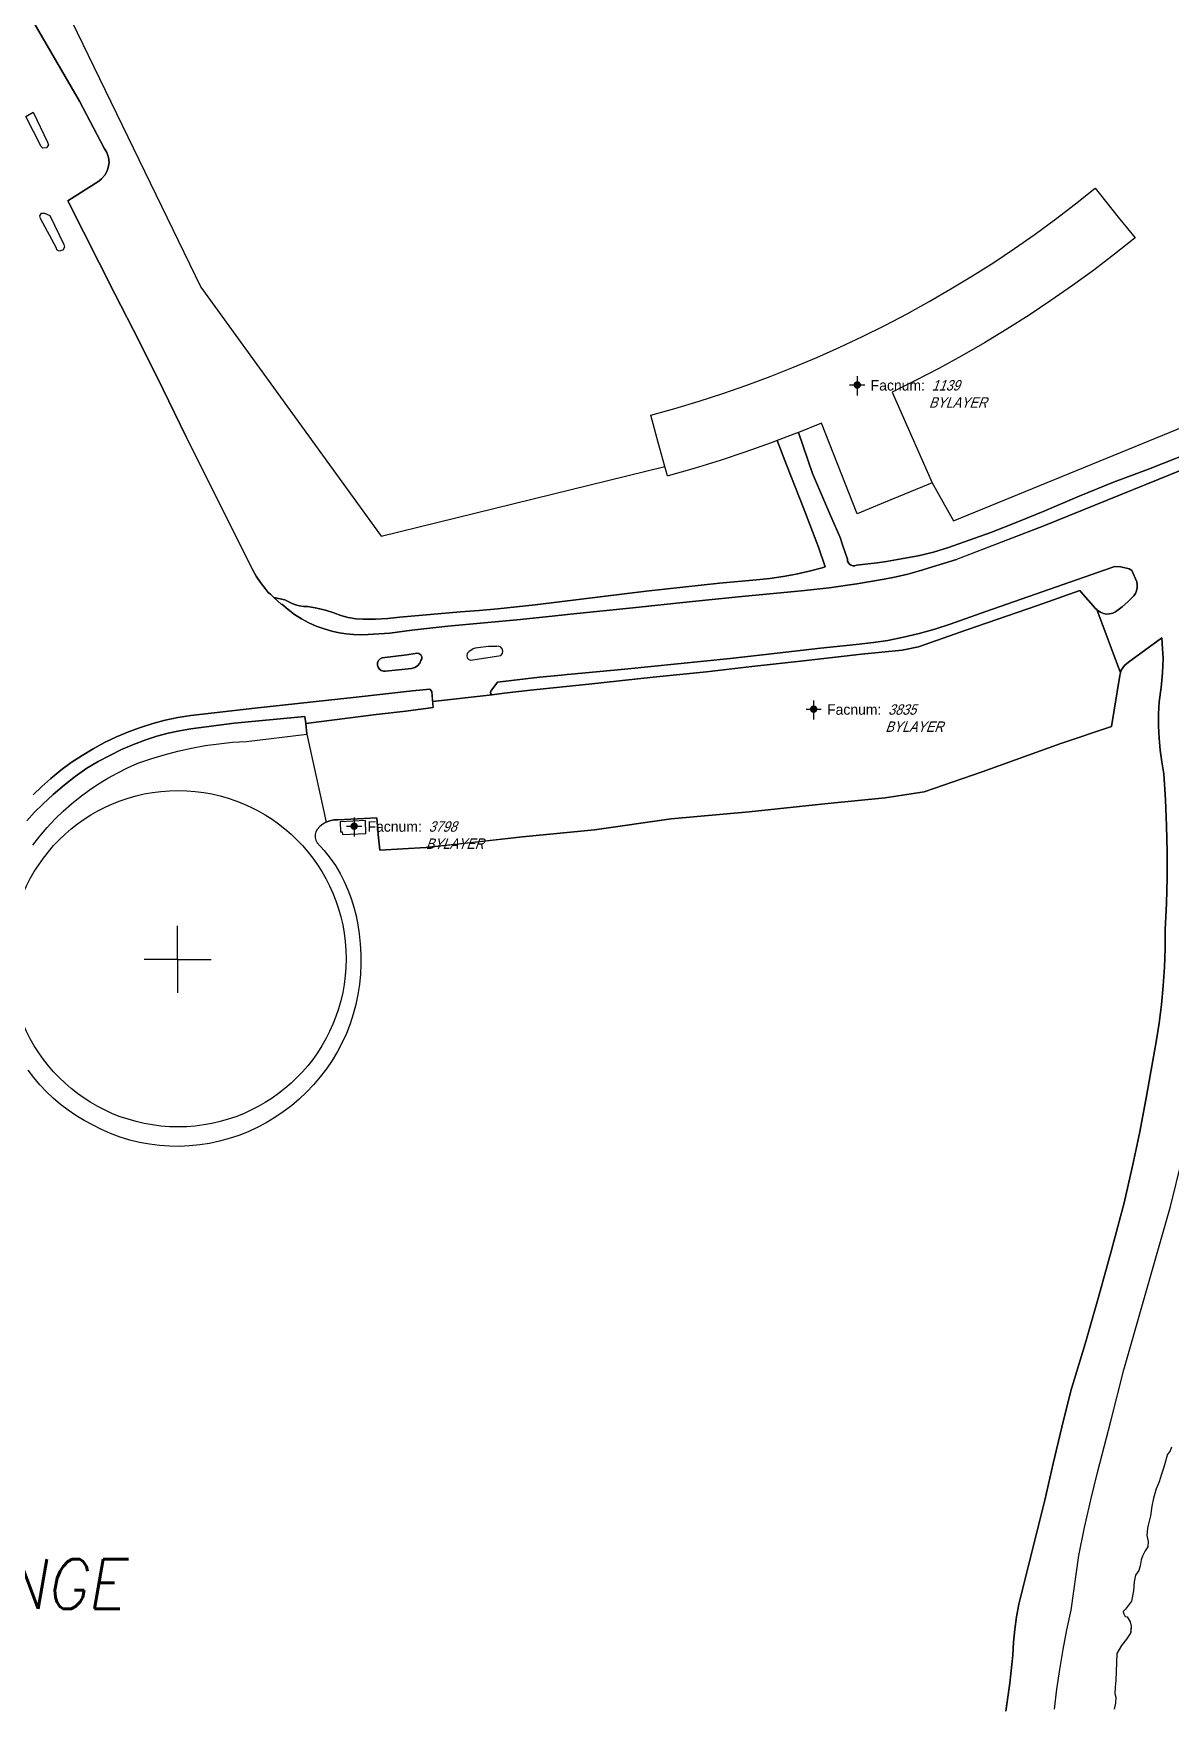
# Model space of a CAD drawing. Header units: inches. Extents: x 1273557 to 1282364, y 239587 to 246310.
# Drawn here: x 1279336 to 1279794, y 243194 to 243867 of the extents above; entities that cross this region are included whole.
import ezdxf
from ezdxf.enums import TextEntityAlignment as Align

# ---------------------------------------------------------------- set-up
doc = ezdxf.new("R2010")
doc.units = ezdxf.units.IN
doc.header["$MEASUREMENT"] = 0
doc.linetypes.add('DASHED2', pattern=[0.375, 0.25, -0.125])
doc.layers.add('BLDG-DATA', color=159, linetype='DASHED2', lineweight=30)
for name, color, linetype in [('BLDG-UW', 231, 'Continuous'), ('GRASS', 3, 'Continuous'), ('GRASS-ISLAND', 22, 'Continuous'), ('MISC-FENCE', 140, 'Continuous'), ('PATH', 253, 'Continuous'), ('PRKG-DATA', 255, 'Continuous'), ('PRKG-UW', 6, 'Continuous'), ('PRKG-UW-ISLAND', 40, 'Continuous'), ('REV-ADJUDICATION-NOTES', 2, 'Continuous'), ('STREET-UW', 50, 'Continuous'), ('STREET-UW-ISLAND', 20, 'Continuous'), ('Water_Source', 133, 'Continuous')]:
    doc.layers.add(name, color=color, linetype=linetype)
doc.styles.add('Revisions', font='simplex.shx', dxfattribs={"width": 0.9, "oblique": 10, "height": 25})
doc.styles.add('SS_LITE', font='FRABK.TTF', dxfattribs={"height": 16})

# ---------------------------------------------------------------- blocks, each defined once
blk = doc.blocks.new('*U1')
for p, q in [((-3.08, 0), (3.08, 0)), ((0, 3.55), (0, -4.2))]:
    blk.add_line(p, q)
at = {"const_width": 1.5}
blk.add_lwpolyline([(-0.75, 0, 1), (0.75, 0, 1)], format="xyb", close=True, dxfattribs=at)
at = {"layer": 'BLDG-DATA', "color": 1, "style": 'SS_LITE'}
blk.add_text('Facnum:', height=4.2, dxfattribs=at).set_placement((27.26, -2.25), align=Align.RIGHT)
at = {"layer": 'BLDG-DATA', "color": 7, "style": 'SS_LITE', "oblique": 20, "width": 0.9, "flags": 8}
for tag, p in [('FACNUM', (29.98, -2.25)), ('OBJECT', (28.84, -9.16))]:
    blk.add_attdef(tag, p, '', height=4.2, dxfattribs=at)
blk = doc.blocks.new('*U8')
for p, q in [((-3.08, 0), (3.08, 0)), ((0, 3.55), (0, -4.2))]:
    blk.add_line(p, q)
at = {"const_width": 1.5}
blk.add_lwpolyline([(-0.75, 0, 1), (0.75, 0, 1)], format="xyb", close=True, dxfattribs=at)
at = {"layer": 'PRKG-DATA', "color": 1, "style": 'SS_LITE'}
blk.add_text('Facnum:', height=4.2, dxfattribs=at).set_placement((27.26, -2.25), align=Align.RIGHT)
at = {"layer": 'PRKG-DATA', "color": 7, "style": 'SS_LITE', "oblique": 20, "width": 0.9, "flags": 8}
for tag, p in [('FACNUM', (29.98, -2.25)), ('OBJECT', (28.84, -9.16))]:
    blk.add_attdef(tag, p, '', height=4.2, dxfattribs=at)

msp = doc.modelspace()

# ---------------------------------------------------------------- linework, layer by layer
at = {"layer": 'BLDG-UW'}
for points in [[(1279584.9, 243713.24), (1279594.65, 243715.95), (1279604.35, 243718.87), (1279613.98, 243721.99), (1279623.54, 243725.31), (1279633.03, 243728.84), (1279642.45, 243732.56), (1279651.78, 243736.49), (1279661.03, 243740.61), (1279670.18, 243744.92), (1279679.25, 243749.43), (1279688.22, 243754.13), (1279697.08, 243759.02), (1279705.84, 243764.09), (1279714.49, 243769.35), (1279723.03, 243774.79), (1279731.45, 243780.41), (1279739.75, 243786.21), (1279747.93, 243792.18), (1279755.97, 243798.32), (1279763.89, 243804.63), (1279766.05, 243801.94), (1279773.24, 243793.02), (1279776.98, 243788.37), (1279779.98, 243784.65), (1279771.71, 243778.08), (1279763.31, 243771.68), (1279754.77, 243765.47), (1279746.1, 243759.43), (1279737.31, 243753.59), (1279728.39, 243747.93), (1279719.35, 243742.46), (1279710.2, 243737.19), (1279700.94, 243732.12), (1279691.58, 243727.24), (1279682.11, 243722.56), (1279686.14, 243713.46), (1279690.19, 243704.34), (1279694.25, 243695.22), (1279698.32, 243686.1), (1279696.61, 243685.39), (1279679.38, 243678.26), (1279668.08, 243673.58), (1279653.69, 243710.11), (1279644.36, 243706.32), (1279643.59, 243706.01), (1279635.79, 243703.04), (1279633.41, 243702.13), (1279623.14, 243698.48), (1279612.8, 243695.05), (1279602.38, 243691.85), (1279591.9, 243688.88), (1279591.69, 243688.82), (1279590.64, 243692.6), (1279587.95, 243702.28)], [(1279469.99, 243550.03), (1279459.75, 243549.59), (1279459.88, 243545.47), (1279460.66, 243545.53), (1279460.7, 243544.52), (1279470.15, 243544.8)]]:
    msp.add_lwpolyline(points, close=True, dxfattribs=at)
at = {"layer": 'GRASS'}
for points in [[(1279319.07, 243901), (1279354.75, 243839.65), (1279364.76, 243820.77), (1279365.89, 243819), (1279366.44, 243817.04), (1279366.7, 243815), (1279366.37, 243813), (1279365.96, 243811.71), (1279365.06, 243809.85), (1279363.69, 243808.36), (1279362.63, 243807.5), (1279350.12, 243799.6), (1279368.99, 243762.16), (1279378.81, 243743.05), (1279388.41, 243723.85), (1279397.8, 243704.53), (1279423.1, 243653.89), (1279424.45, 243651.14), (1279425.99, 243648.46), (1279427.69, 243645.89), (1279429.56, 243643.43), (1279430.84, 243641.95), (1279431.68, 243641.17), (1279433.03, 243639.92), (1279437.47, 243638.99), (1279440.15, 243637.6), (1279441.75, 243636.96), (1279443.42, 243636.51), (1279445.13, 243636.27), (1279446.85, 243636.22), (1279450.37, 243635.57), (1279453.85, 243634.72), (1279457.28, 243633.68), (1279460.14, 243632.63), (1279463.09, 243631.85), (1279466.09, 243631.33), (1279469.13, 243631.09), (1279474.04, 243631.13), (1279478.94, 243631.4), (1279483.81, 243631.91), (1279508.27, 243634.11), (1279515.77, 243634.67), (1279523.29, 243635.33), (1279530.81, 243636.07), (1279538.33, 243636.9), (1279583.01, 243642.46), (1279597.82, 243644.09), (1279612.66, 243645.61), (1279627.52, 243647), (1279632.86, 243647.53), (1279638.18, 243648.28), (1279643.47, 243649.25), (1279648.72, 243650.44), (1279653.91, 243651.85), (1279655.12, 243652.23), (1279652.52, 243660.1), (1279646.53, 243675.61), (1279639.57, 243693.22), (1279635.79, 243703.04), (1279633.41, 243702.13), (1279623.14, 243698.48), (1279612.8, 243695.05), (1279602.38, 243691.85), (1279591.9, 243688.88), (1279591.69, 243688.82), (1279590.64, 243692.6), (1279587.95, 243702.28), (1279584.9, 243713.24), (1279594.65, 243715.95), (1279604.35, 243718.87), (1279613.98, 243721.99), (1279623.54, 243725.31), (1279633.03, 243728.84), (1279642.45, 243732.56), (1279651.78, 243736.49), (1279661.03, 243740.61), (1279670.18, 243744.92), (1279679.25, 243749.43), (1279688.22, 243754.13), (1279697.08, 243759.02), (1279705.84, 243764.09), (1279714.49, 243769.35), (1279723.03, 243774.79), (1279731.45, 243780.41), (1279739.75, 243786.21), (1279747.93, 243792.18), (1279755.97, 243798.32), (1279763.89, 243804.63), (1279766.05, 243801.94), (1279773.24, 243793.02), (1279776.98, 243788.37), (1279779.98, 243784.65), (1279771.71, 243778.08), (1279763.31, 243771.68), (1279754.77, 243765.47), (1279746.1, 243759.43), (1279737.31, 243753.59), (1279728.39, 243747.93), (1279719.35, 243742.46), (1279710.2, 243737.19), (1279700.94, 243732.12), (1279691.58, 243727.24), (1279682.11, 243722.56), (1279686.14, 243713.46), (1279690.19, 243704.34), (1279694.25, 243695.22), (1279698.32, 243686.1), (1279696.61, 243685.39), (1279679.38, 243678.26), (1279668.08, 243673.58), (1279653.69, 243710.11), (1279644.36, 243706.32), (1279650.1, 243689.76), (1279657.34, 243672.92), (1279661.21, 243663.97), (1279662.33, 243660.63), (1279664.11, 243655.29), (1279664.2, 243654.54), (1279664.49, 243653.85), (1279664.98, 243653.27), (1279665.6, 243652.85), (1279666.32, 243652.63), (1279667.08, 243652.62), (1279667.8, 243652.83), (1279676.09, 243653.86), (1279679.88, 243654.43), (1279684.35, 243655.11), (1279692.56, 243656.58), (1279698.75, 243658.12), (1279704.87, 243659.96), (1279710.9, 243662.08), (1279721.9, 243666.07), (1279732.81, 243670.3), (1279743.62, 243674.78), (1279757.42, 243680.69), (1279771.36, 243686.3), (1279785.41, 243691.59), (1279830.22, 243709.22)], [(1279727.96, 243191.54), (1279729.48, 243202.8), (1279730.73, 243214.1), (1279731, 243219.27), (1279731.5, 243224.42), (1279732.24, 243229.55), (1279733.22, 243234.63), (1279743.68, 243276.5), (1279746.96, 243291.23), (1279750.46, 243305.91), (1279754.15, 243320.54), (1279759.83, 243339.35), (1279765.3, 243358.22), (1279770.55, 243377.16), (1279775.59, 243396.15), (1279778.86, 243410.42), (1279779.62, 243414.01), (1279779.62, 243414.01), (1279781.88, 243424.73), (1279784.65, 243439.1), (1279787.17, 243453.52), (1279788.53, 243460.96), (1279789.68, 243468.45), (1279790.61, 243475.96), (1279791.32, 243483.49), (1279791.82, 243491.04), (1279792.1, 243498.6), (1279792.16, 243506.17), (1279792.62, 243516.62), (1279792.86, 243527.07), (1279792.88, 243537.53), (1279792.68, 243547.99), (1279792.27, 243558.44), (1279791.63, 243568.88), (1279790.73, 243573.65), (1279790.07, 243578.45), (1279789.63, 243583.28), (1279789.43, 243588.13), (1279789.46, 243592.98), (1279789.72, 243597.81), (1279790.45, 243603.65), (1279791, 243609.51), (1279791.36, 243615.39), (1279791.06, 243619.14), (1279790.82, 243623.59), (1279777.27, 243613.9), (1279775.73, 243612.45), (1279774.99, 243611.61), (1279774.43, 243610.65), (1279774.06, 243609.59), (1279773.9, 243608.49), (1279770.44, 243587.98), (1279750.07, 243581.08), (1279718.46, 243569.64), (1279695.06, 243561.69), (1279679.32, 243559.2), (1279656.17, 243556.95), (1279624.55, 243553.61), (1279593.14, 243550.81), (1279562.3, 243546.36), (1279533.21, 243543.49), (1279510.78, 243540.99), (1279494.34, 243539.16), (1279475.78, 243538.11), (1279475.1, 243544.39), (1279474.64, 243551.17), (1279458.84, 243550.38), (1279457.25, 243550.33), (1279455.7, 243550.02), (1279454.21, 243549.47), (1279452.84, 243548.67), (1279451.62, 243547.67), (1279450.58, 243546.48), (1279450.58, 243546.48), (1279450.03, 243545.49), (1279449.74, 243544.39), (1279449.73, 243543.25), (1279450.01, 243542.15), (1279450.55, 243541.15), (1279450.55, 243541.15), (1279453.32, 243537.99), (1279455.83, 243534.96), (1279457.88, 243531.92), (1279459.75, 243528.76), (1279461.43, 243525.51), (1279462.93, 243522.16), (1279464.24, 243518.74), (1279465.35, 243515.24), (1279466.26, 243511.69), (1279466.96, 243508.09), (1279467.46, 243504.46), (1279467.46, 243504.46), (1279467.9, 243500.4), (1279468.13, 243496.32), (1279468.15, 243492.24), (1279467.95, 243488.16), (1279467.55, 243484.1), (1279466.93, 243480.06), (1279466.11, 243476.06), (1279465.08, 243472.11), (1279463.84, 243468.21), (1279462.41, 243464.39), (1279462.41, 243464.39), (1279460.67, 243460.66), (1279458.73, 243457.03), (1279456.6, 243453.51), (1279454.29, 243450.11), (1279451.79, 243446.85), (1279449.12, 243443.72), (1279446.28, 243440.74), (1279443.28, 243437.92), (1279440.14, 243435.26), (1279436.86, 243432.78), (1279436.86, 243432.78), (1279433.5, 243430.49), (1279430.03, 243428.39), (1279426.44, 243426.49), (1279422.75, 243424.79), (1279418.98, 243423.3), (1279415.12, 243422.01), (1279411.2, 243420.95), (1279407.23, 243420.1), (1279403.22, 243419.47), (1279399.18, 243419.07), (1279399.18, 243419.07), (1279395.12, 243418.88), (1279391.06, 243418.93), (1279387, 243419.22), (1279382.97, 243419.74), (1279378.97, 243420.49), (1279375.03, 243421.46), (1279371.15, 243422.67), (1279367.34, 243424.1), (1279363.63, 243425.74), (1279360.01, 243427.6), (1279360.01, 243427.6), (1279356.63, 243429.38), (1279353.36, 243431.34), (1279350.19, 243433.47), (1279347.15, 243435.78), (1279344.25, 243438.26), (1279341.48, 243440.88), (1279338.86, 243443.66), (1279336.4, 243446.58), (1279334.11, 243449.63)], [(1279336.01, 243540.1), (1279338.83, 243543.79), (1279341.84, 243547.33), (1279345.03, 243550.71), (1279345.03, 243550.71), (1279348.25, 243553.84), (1279351.61, 243556.82), (1279355.09, 243559.64), (1279358.7, 243562.31), (1279362.42, 243564.82), (1279366.25, 243567.16), (1279370.19, 243569.32), (1279374.21, 243571.31), (1279378.32, 243573.12), (1279378.32, 243573.12), (1279383.61, 243574.95), (1279388.97, 243576.58), (1279394.39, 243578.01), (1279399.86, 243579.22), (1279405.37, 243580.23), (1279410.92, 243581.02), (1279416.49, 243581.6), (1279422.08, 243581.96), (1279446.44, 243584.81), (1279445.93, 243589.11), (1279445.59, 243592.02), (1279417.14, 243589.28), (1279399.64, 243586.94), (1279395.04, 243586.18), (1279390.49, 243585.21), (1279385.99, 243584.01), (1279381.55, 243582.59), (1279376.62, 243580.7), (1279371.77, 243578.61), (1279367.02, 243576.32), (1279362.36, 243573.82), (1279357.82, 243571.14), (1279353.13, 243567.81), (1279348.59, 243564.28), (1279344.21, 243560.56), (1279340, 243556.64), (1279336.71, 243553.39), (1279333.61, 243549.95)], [(1279747.56, 243192.3), (1279748.49, 243200.34), (1279749.63, 243208.35), (1279750.96, 243216.32), (1279752.49, 243224.27), (1279754.21, 243232.17), (1279757.32, 243254.24), (1279759.62, 243265.43), (1279762.15, 243276.57), (1279764.9, 243287.65), (1279770.16, 243308.33), (1279775.52, 243328.98), (1279794.24, 243394.65), (1279798.94, 243413.7)], [(1279794.59, 243297.76), (1279794.08, 243296.38), (1279792.94, 243294.71), (1279792.77, 243294.09), (1279792.07, 243291.63), (1279791.37, 243289.32), (1279790.5, 243286.55), (1279789.64, 243283.78), (1279788.46, 243281.03), (1279787.41, 243277.33), (1279786.68, 243274.09), (1279786.25, 243270.22), (1279785.37, 243266.99), (1279785, 243265.13), (1279784.75, 243262.19), (1279785.29, 243259.84), (1279785.07, 243257.67), (1279784.08, 243256), (1279782.92, 243253.86), (1279782.41, 243252.48), (1279782.02, 243250), (1279781.5, 243248.16), (1279780.19, 243246.33), (1279779.64, 243243.55), (1279779.37, 243239.99), (1279778.61, 243235.82), (1279776.18, 243232.63), (1279775.21, 243231.58), (1279775.35, 243230.95), (1279775.93, 243229.69), (1279776.86, 243229.5), (1279778.03, 243227.45), (1279778.44, 243225.72), (1279778.2, 243222.94), (1279776.56, 243220.5), (1279774.46, 243217.93), (1279772.61, 243214.71), (1279772.25, 243203.84), (1279771.91, 243201.16), (1279771.84, 243198.64), (1279772.26, 243197.2), (1279772.11, 243194.77), (1279771.6, 243192.36)]]:
    msp.add_lwpolyline(points, dxfattribs=at)
for points in [[(1279519.62, 243620.18), (1279514.14, 243619.43), (1279513.42, 243619.15), (1279512.78, 243618.83), (1279512.18, 243618.43), (1279511.62, 243617.98), (1279510.99, 243617.35), (1279510.78, 243616.45), (1279511.02, 243615.58), (1279511.63, 243614.93), (1279512.48, 243614.64), (1279513.18, 243614.75), (1279513.18, 243614.75), (1279524.58, 243616.51), (1279525.2, 243617.39), (1279525.35, 243618.31), (1279525.09, 243619.19), (1279524.48, 243619.89), (1279523.63, 243620.25), (1279522.89, 243620.21), (1279522.89, 243620.21)], [(1279486.63, 243616.75), (1279476.73, 243615.62), (1279475.88, 243615.18), (1279475.24, 243614.49), (1279474.87, 243613.63), (1279474.8, 243612.69), (1279475.05, 243611.78), (1279475.59, 243611), (1279476.36, 243610.46), (1279477.27, 243610.2), (1279478.08, 243610.25), (1279478.08, 243610.25), (1279488.59, 243611.22), (1279489.85, 243611.64), (1279490.97, 243612.4), (1279491.84, 243613.43), (1279492.35, 243614.53), (1279492.35, 243614.53), (1279492.66, 243615.13), (1279492.67, 243616.03), (1279492.27, 243616.83), (1279491.54, 243617.35), (1279490.65, 243617.48), (1279490.06, 243617.27), (1279490.06, 243617.27)]]:
    msp.add_lwpolyline(points, close=True, dxfattribs=at)
at = {"layer": 'GRASS-ISLAND'}
msp.add_lwpolyline([(1279469.99, 243550.03), (1279459.75, 243549.59), (1279459.88, 243545.47), (1279460.66, 243545.53), (1279460.7, 243544.52), (1279470.15, 243544.8)], close=True, dxfattribs=at)
at = {"layer": 'MISC-FENCE'}
for p, q in [((1279200.84, 244182.33), (1279403.74, 243764.75)), ((1279755.97, 243798.32), (1279763.89, 243804.63)), ((1279763.89, 243804.63), (1279766.05, 243801.94)), ((1279766.05, 243801.94), (1279773.24, 243793.02)), ((1279747.93, 243792.18), (1279755.97, 243798.32)), ((1279739.75, 243786.21), (1279747.93, 243792.18)), ((1279773.24, 243793.02), (1279776.98, 243788.37)), ((1279776.98, 243788.37), (1279779.98, 243784.65)), ((1279731.45, 243780.41), (1279739.75, 243786.21)), ((1279779.98, 243784.65), (1279771.71, 243778.08)), ((1279714.49, 243769.35), (1279723.03, 243774.79)), ((1279723.03, 243774.79), (1279731.45, 243780.41)), ((1279771.71, 243778.08), (1279763.31, 243771.68)), ((1279705.84, 243764.09), (1279714.49, 243769.35)), ((1279706.9, 243670.77), (1279944.91, 243768.07)), ((1279763.31, 243771.68), (1279754.77, 243765.47)), ((1279403.74, 243764.75), (1279476.28, 243664.59)), ((1279697.08, 243759.02), (1279705.84, 243764.09)), ((1279754.77, 243765.47), (1279746.1, 243759.43)), ((1279679.25, 243749.43), (1279688.22, 243754.13)), ((1279688.22, 243754.13), (1279697.08, 243759.02)), ((1279746.1, 243759.43), (1279737.31, 243753.59)), ((1279670.18, 243744.92), (1279679.25, 243749.43)), ((1279728.39, 243747.93), (1279719.35, 243742.46)), ((1279737.31, 243753.59), (1279728.39, 243747.93)), ((1279651.78, 243736.49), (1279661.03, 243740.61)), ((1279661.03, 243740.61), (1279670.18, 243744.92)), ((1279719.35, 243742.46), (1279710.2, 243737.19)), ((1279642.45, 243732.56), (1279651.78, 243736.49)), ((1279710.2, 243737.19), (1279700.94, 243732.12)), ((1279623.54, 243725.31), (1279633.03, 243728.84)), ((1279633.03, 243728.84), (1279642.45, 243732.56)), ((1279691.58, 243727.24), (1279682.11, 243722.56)), ((1279700.94, 243732.12), (1279691.58, 243727.24)), ((1279604.35, 243718.87), (1279613.98, 243721.99)), ((1279613.98, 243721.99), (1279623.54, 243725.31)), ((1279682.11, 243722.56), (1279686.14, 243713.46)), ((1279584.9, 243713.24), (1279594.65, 243715.95)), ((1279594.65, 243715.95), (1279604.35, 243718.87)), ((1279587.95, 243702.28), (1279584.9, 243713.24)), ((1279686.14, 243713.46), (1279690.19, 243704.34)), ((1279590.64, 243692.6), (1279587.95, 243702.28)), ((1279690.19, 243704.34), (1279694.25, 243695.22)), ((1279694.25, 243695.22), (1279698.32, 243686.1)), ((1279476.28, 243664.59), (1279590.64, 243692.6)), ((1279698.32, 243686.1), (1279706.9, 243670.77)), ((1279394.33, 243494.15), (1279394.33, 243507.75)), ((1279394.33, 243494.15), (1279380.83, 243494.15)), ((1279394.33, 243494.15), (1279394.33, 243480.67)), ((1279394.33, 243494.15), (1279407.91, 243494.15))]:
    msp.add_line(p, q, dxfattribs=at)
msp.add_circle((1279394.52, 243494.44), 67.7, dxfattribs=at)
at = {"layer": 'PATH'}
for points in [[(1279830.22, 243709.22), (1279785.41, 243691.59), (1279771.36, 243686.3), (1279757.42, 243680.69), (1279743.62, 243674.78), (1279732.81, 243670.3), (1279721.9, 243666.07), (1279710.9, 243662.08), (1279704.87, 243659.96), (1279698.75, 243658.12), (1279692.56, 243656.58), (1279684.35, 243655.11), (1279679.88, 243654.43), (1279676.09, 243653.86), (1279667.8, 243652.83), (1279667.08, 243652.62), (1279666.32, 243652.63), (1279665.6, 243652.85), (1279664.98, 243653.27), (1279664.49, 243653.85), (1279664.2, 243654.54), (1279664.11, 243655.29), (1279662.33, 243660.63), (1279661.21, 243663.97), (1279657.34, 243672.92), (1279650.1, 243689.76), (1279644.36, 243706.32), (1279643.59, 243706.01), (1279635.79, 243703.04), (1279639.57, 243693.22), (1279646.53, 243675.61), (1279652.52, 243660.1), (1279655.12, 243652.23), (1279653.91, 243651.85), (1279648.72, 243650.44), (1279643.47, 243649.25), (1279638.18, 243648.28), (1279632.86, 243647.53), (1279627.52, 243647), (1279612.66, 243645.61), (1279597.82, 243644.09), (1279583.01, 243642.46), (1279538.33, 243636.9), (1279530.81, 243636.07), (1279523.29, 243635.33), (1279515.77, 243634.67), (1279508.27, 243634.11), (1279483.81, 243631.91), (1279478.94, 243631.4), (1279474.04, 243631.13), (1279469.13, 243631.09), (1279466.09, 243631.33), (1279463.09, 243631.85), (1279460.14, 243632.63), (1279457.28, 243633.68), (1279453.85, 243634.72), (1279450.37, 243635.57), (1279446.85, 243636.22), (1279445.13, 243636.27), (1279443.42, 243636.51), (1279441.75, 243636.96), (1279440.15, 243637.6), (1279437.47, 243638.99), (1279433.03, 243639.92), (1279436.17, 243637.01), (1279436.35, 243637.2), (1279438.84, 243635.02), (1279441.48, 243633.04), (1279444.27, 243631.26), (1279447.18, 243629.7), (1279450.2, 243628.36), (1279453.31, 243627.25), (1279456.5, 243626.38), (1279459.36, 243625.69), (1279462.25, 243625.2), (1279465.18, 243624.92), (1279468.11, 243624.84), (1279471.05, 243624.96), (1279479.78, 243625.52), (1279479.78, 243625.51), (1279488.73, 243626.67), (1279503.2, 243628.34), (1279532.44, 243630.95), (1279546.45, 243632.45), (1279555.09, 243633.37), (1279577.73, 243635.75), (1279600.37, 243638.07), (1279623, 243640.34), (1279645.64, 243642.57), (1279656.77, 243643.82), (1279667.87, 243645.4), (1279678.91, 243647.31), (1279683.71, 243648.19), (1279688.47, 243649.29), (1279693.17, 243650.62), (1279708.08, 243655.23), (1279708.22, 243655.28), (1279743.23, 243668.77), (1279814.84, 243697.75)], [(1279333.61, 243549.95), (1279336.71, 243553.39), (1279340, 243556.64), (1279344.21, 243560.56), (1279348.59, 243564.28), (1279353.13, 243567.81), (1279357.82, 243571.14), (1279362.36, 243573.82), (1279367.02, 243576.32), (1279371.77, 243578.61), (1279376.62, 243580.7), (1279381.55, 243582.59), (1279385.99, 243584.01), (1279390.49, 243585.21), (1279395.04, 243586.18), (1279399.64, 243586.94), (1279417.14, 243589.28), (1279445.59, 243592.02), (1279445.93, 243589.11), (1279474.33, 243592.74), (1279486.3, 243594.13), (1279497.24, 243595.56), (1279496.7, 243602.08), (1279495.94, 243602.97), (1279488.97, 243602.27), (1279466.21, 243599.8), (1279425.45, 243595.33), (1279399.6, 243592.34), (1279394.46, 243591.52), (1279389.37, 243590.45), (1279384.34, 243589.13), (1279379.38, 243587.55), (1279374.5, 243585.73), (1279369.67, 243583.72), (1279364.94, 243581.47), (1279360.33, 243579), (1279355.84, 243576.31), (1279351.49, 243573.4), (1279347.28, 243570.29), (1279343.23, 243566.98), (1279339.59, 243563.75), (1279336.11, 243560.36)]]:
    msp.add_lwpolyline(points, dxfattribs=at)
msp.add_lwpolyline([(1279777.13, 243638.17), (1279779.43, 243640.49), (1279780.11, 243641.5), (1279780.58, 243642.61), (1279780.83, 243643.8), (1279780.86, 243645.01), (1279780.65, 243646.21), (1279778.7, 243650.76), (1279777.64, 243651.36), (1279774.28, 243652.27), (1279771.75, 243652.36), (1279771.36, 243652.19), (1279771.03, 243652.11), (1279719.85, 243634.3), (1279705.48, 243629.08), (1279699.31, 243627.09), (1279693.06, 243625.35), (1279686.75, 243623.85), (1279680.38, 243622.6), (1279674.61, 243621.7), (1279667.69, 243620.99), (1279653.28, 243619.44), (1279635.88, 243617.48), (1279616.86, 243615.26), (1279595.64, 243613.2), (1279574.52, 243611.07), (1279552.86, 243609.03), (1279551.2, 243608.86), (1279548.98, 243608.64), (1279540.05, 243607.76), (1279523.23, 243605.76), (1279520.55, 243602.22), (1279520.34, 243601.81), (1279520.35, 243601.34), (1279520.58, 243600.94), (1279520.98, 243600.7), (1279525.8, 243601.37), (1279536.5, 243602.52), (1279560.01, 243604.97), (1279585.92, 243607.81), (1279607.38, 243609.98), (1279625.56, 243612.05), (1279647.58, 243614.54), (1279669.73, 243617.03), (1279686.13, 243618.68), (1279692.78, 243620.03), (1279712.28, 243626.83), (1279740.73, 243636.67), (1279757.75, 243642.73), (1279758.14, 243642.19), (1279764.11, 243635.45), (1279764.97, 243634.6), (1279766.03, 243633.9), (1279767.21, 243633.43), (1279768.45, 243633.21), (1279769.72, 243633.23), (1279770.96, 243633.51), (1279772.13, 243634.04), (1279774.73, 243636.05)], close=True, dxfattribs=at)
at = {"layer": 'PRKG-UW'}
msp.add_lwpolyline([(1279773.9, 243608.49), (1279774.06, 243609.59), (1279764.54, 243635.02), (1279764.11, 243635.45), (1279758.14, 243642.19), (1279757.75, 243642.73), (1279740.73, 243636.67), (1279712.28, 243626.83), (1279692.78, 243620.03), (1279686.13, 243618.68), (1279669.73, 243617.03), (1279647.58, 243614.54), (1279625.56, 243612.05), (1279607.38, 243609.98), (1279585.92, 243607.81), (1279560.01, 243604.97), (1279536.5, 243602.52), (1279525.8, 243601.37), (1279520.98, 243600.7), (1279497.04, 243597.98), (1279497.24, 243595.56), (1279486.3, 243594.13), (1279474.33, 243592.74), (1279445.93, 243589.11), (1279446.44, 243584.81), (1279454.21, 243549.47), (1279455.7, 243550.02), (1279457.25, 243550.33), (1279458.84, 243550.38), (1279474.64, 243551.17), (1279475.1, 243544.39), (1279475.78, 243538.11), (1279494.34, 243539.16), (1279533.21, 243543.49), (1279562.3, 243546.36), (1279593.14, 243550.81), (1279624.55, 243553.61), (1279656.17, 243556.95), (1279679.32, 243559.2), (1279695.06, 243561.69), (1279718.46, 243569.64), (1279750.07, 243581.08), (1279770.44, 243587.98)], close=True, dxfattribs=at)
at = {"layer": 'PRKG-UW-ISLAND'}
for points in [[(1279333.25, 243833.52), (1279336.14, 243835.23), (1279341.99, 243823.12), (1279342.33, 243822.14), (1279341.55, 243820.88), (1279340.09, 243820.71), (1279339.33, 243821.44)], [(1279338.88, 243793.59), (1279339.53, 243794.61), (1279340.73, 243794.56), (1279342.83, 243793.67), (1279348.49, 243781.95), (1279348.81, 243780.95), (1279348.08, 243779.66), (1279346.66, 243779.31), (1279345.74, 243779.9), (1279345.51, 243780.53), (1279339.1, 243792.43)]]:
    msp.add_lwpolyline(points, close=True, dxfattribs=at)
at = {"layer": 'STREET-UW'}
for points in [[(1279814.84, 243697.75), (1279743.23, 243668.77), (1279708.08, 243655.23), (1279693.15, 243650.61), (1279688.47, 243649.29), (1279683.71, 243648.19), (1279678.91, 243647.31), (1279667.87, 243645.4), (1279656.77, 243643.82), (1279645.63, 243642.57), (1279623, 243640.34), (1279600.37, 243638.07), (1279577.73, 243635.75), (1279555.09, 243633.37), (1279546.45, 243632.45), (1279532.44, 243630.95), (1279503.2, 243628.34), (1279488.73, 243626.67), (1279479.78, 243625.51), (1279479.78, 243625.52), (1279471.05, 243624.96), (1279468.11, 243624.84), (1279465.18, 243624.92), (1279462.25, 243625.2), (1279459.36, 243625.69), (1279456.5, 243626.38), (1279453.31, 243627.25), (1279450.2, 243628.36), (1279447.18, 243629.7), (1279444.27, 243631.26), (1279441.48, 243633.04), (1279438.84, 243635.02), (1279436.35, 243637.2), (1279436.17, 243637.01), (1279433.03, 243639.92), (1279431.68, 243641.17), (1279430.84, 243641.95), (1279429.56, 243643.43), (1279427.69, 243645.89), (1279425.99, 243648.46), (1279424.45, 243651.14), (1279423.1, 243653.89), (1279397.8, 243704.53), (1279388.41, 243723.85), (1279378.81, 243743.05), (1279368.99, 243762.16), (1279350.12, 243799.6), (1279362.63, 243807.5), (1279363.69, 243808.36), (1279365.06, 243809.85), (1279365.96, 243811.71), (1279366.37, 243813), (1279366.7, 243815), (1279366.44, 243817.04), (1279365.89, 243819), (1279364.76, 243820.77), (1279354.75, 243839.65), (1279319.07, 243901)], [(1279336.11, 243560.36), (1279339.59, 243563.75), (1279343.23, 243566.98), (1279347.28, 243570.29), (1279351.49, 243573.4), (1279355.84, 243576.31), (1279360.33, 243579), (1279364.94, 243581.47), (1279369.67, 243583.72), (1279374.5, 243585.73), (1279379.38, 243587.55), (1279384.34, 243589.13), (1279389.37, 243590.45), (1279394.46, 243591.52), (1279399.6, 243592.34), (1279425.45, 243595.33), (1279466.21, 243599.8), (1279488.97, 243602.27), (1279495.94, 243602.97), (1279496.7, 243602.08), (1279497.04, 243597.98), (1279520.98, 243600.7), (1279520.58, 243600.94), (1279520.35, 243601.34), (1279520.34, 243601.81), (1279520.55, 243602.22), (1279523.23, 243605.76), (1279540.05, 243607.76), (1279548.98, 243608.64), (1279551.2, 243608.86), (1279552.86, 243609.03), (1279574.52, 243611.07), (1279595.64, 243613.2), (1279616.86, 243615.26), (1279635.88, 243617.48), (1279653.28, 243619.44), (1279667.69, 243620.99), (1279674.61, 243621.7), (1279680.38, 243622.6), (1279686.75, 243623.85), (1279693.06, 243625.35), (1279699.31, 243627.09), (1279705.48, 243629.08), (1279719.85, 243634.3), (1279771.03, 243652.11), (1279771.36, 243652.19), (1279771.75, 243652.36), (1279774.28, 243652.27), (1279777.64, 243651.36), (1279778.7, 243650.76), (1279780.65, 243646.21), (1279780.86, 243645.01), (1279780.83, 243643.8), (1279780.58, 243642.61), (1279780.11, 243641.5), (1279779.43, 243640.49), (1279777.13, 243638.17), (1279774.73, 243636.05), (1279772.13, 243634.04), (1279770.96, 243633.51), (1279769.72, 243633.23), (1279768.45, 243633.21), (1279767.21, 243633.43), (1279766.03, 243633.9), (1279764.97, 243634.6), (1279764.54, 243635.02), (1279774.06, 243609.59), (1279774.43, 243610.65), (1279774.99, 243611.61), (1279775.73, 243612.45), (1279777.27, 243613.9), (1279790.82, 243623.59), (1279791.06, 243619.14), (1279791.36, 243615.39), (1279791, 243609.51), (1279790.45, 243603.65), (1279789.72, 243597.81), (1279789.46, 243592.98), (1279789.43, 243588.13), (1279789.63, 243583.28), (1279790.07, 243578.45), (1279790.73, 243573.65), (1279791.63, 243568.88), (1279792.27, 243558.44), (1279792.68, 243547.99), (1279792.88, 243537.53), (1279792.86, 243527.07), (1279792.62, 243516.62), (1279792.16, 243506.17), (1279792.1, 243498.6), (1279791.82, 243491.04), (1279791.32, 243483.49), (1279790.61, 243475.96), (1279789.68, 243468.45), (1279788.53, 243460.96), (1279787.17, 243453.52), (1279784.65, 243439.1), (1279781.88, 243424.73), (1279778.86, 243410.42), (1279775.59, 243396.15), (1279770.55, 243377.16), (1279765.3, 243358.22), (1279759.83, 243339.35), (1279754.15, 243320.54), (1279750.46, 243305.91), (1279746.96, 243291.23), (1279743.68, 243276.5), (1279733.22, 243234.63), (1279732.24, 243229.55), (1279731.5, 243224.42), (1279731, 243219.27), (1279730.73, 243214.1), (1279729.48, 243202.8), (1279727.96, 243191.54)], [(1279336.01, 243540.1), (1279338.83, 243543.79), (1279341.84, 243547.33), (1279345.03, 243550.71), (1279345.03, 243550.71), (1279348.25, 243553.84), (1279351.61, 243556.82), (1279355.09, 243559.64), (1279358.7, 243562.31), (1279362.42, 243564.82), (1279366.25, 243567.16), (1279370.19, 243569.32), (1279374.21, 243571.31), (1279378.32, 243573.12), (1279378.32, 243573.12), (1279383.61, 243574.95), (1279388.97, 243576.58), (1279394.39, 243578.01), (1279399.86, 243579.22), (1279405.37, 243580.23), (1279410.92, 243581.02), (1279416.49, 243581.6), (1279422.08, 243581.96), (1279422.08, 243581.96), (1279446.44, 243584.81), (1279454.21, 243549.47), (1279452.84, 243548.67), (1279451.62, 243547.67), (1279450.58, 243546.48), (1279450.58, 243546.48), (1279450.03, 243545.49), (1279449.74, 243544.39), (1279449.73, 243543.25), (1279450.01, 243542.15), (1279450.55, 243541.15), (1279450.55, 243541.15), (1279453.32, 243537.99), (1279455.83, 243534.96), (1279457.88, 243531.92), (1279459.75, 243528.76), (1279461.43, 243525.51), (1279462.93, 243522.16), (1279464.24, 243518.74), (1279465.35, 243515.24), (1279466.26, 243511.69), (1279466.96, 243508.09), (1279467.46, 243504.46), (1279467.46, 243504.46), (1279467.9, 243500.4), (1279468.13, 243496.32), (1279468.15, 243492.24), (1279467.95, 243488.16), (1279467.55, 243484.1), (1279466.93, 243480.06), (1279466.11, 243476.06), (1279465.08, 243472.11), (1279463.84, 243468.21), (1279462.41, 243464.39), (1279462.41, 243464.39), (1279460.67, 243460.66), (1279458.73, 243457.03), (1279456.6, 243453.51), (1279454.29, 243450.11), (1279451.79, 243446.85), (1279449.12, 243443.72), (1279446.28, 243440.74), (1279443.28, 243437.92), (1279440.14, 243435.26), (1279436.86, 243432.78), (1279436.86, 243432.78), (1279433.5, 243430.49), (1279430.03, 243428.39), (1279426.44, 243426.49), (1279422.75, 243424.79), (1279418.98, 243423.3), (1279415.12, 243422.01), (1279411.2, 243420.95), (1279407.23, 243420.1), (1279403.22, 243419.47), (1279399.18, 243419.07), (1279399.18, 243419.07), (1279395.12, 243418.88), (1279391.06, 243418.93), (1279387, 243419.22), (1279382.97, 243419.74), (1279378.97, 243420.49), (1279375.03, 243421.46), (1279371.15, 243422.67), (1279367.34, 243424.1), (1279363.63, 243425.74), (1279360.01, 243427.6), (1279360.01, 243427.6), (1279356.63, 243429.38), (1279353.36, 243431.34), (1279350.19, 243433.47), (1279347.15, 243435.78), (1279344.25, 243438.26), (1279341.48, 243440.88), (1279338.86, 243443.66), (1279336.4, 243446.58), (1279334.11, 243449.63)], [(1279747.56, 243192.3), (1279748.49, 243200.34), (1279749.63, 243208.35), (1279750.96, 243216.32), (1279752.49, 243224.27), (1279754.21, 243232.17), (1279757.32, 243254.24), (1279759.62, 243265.43), (1279762.15, 243276.57), (1279764.9, 243287.65), (1279770.16, 243308.33), (1279775.52, 243328.98), (1279794.24, 243394.65), (1279798.94, 243413.7)]]:
    msp.add_lwpolyline(points, dxfattribs=at)
at = {"layer": 'STREET-UW-ISLAND'}
for points in [[(1279519.62, 243620.18), (1279514.14, 243619.43), (1279513.42, 243619.15), (1279512.78, 243618.83), (1279512.18, 243618.43), (1279511.62, 243617.98), (1279510.99, 243617.35), (1279510.78, 243616.45), (1279511.02, 243615.58), (1279511.63, 243614.93), (1279512.48, 243614.64), (1279513.18, 243614.75), (1279513.18, 243614.75), (1279524.58, 243616.51), (1279525.2, 243617.39), (1279525.35, 243618.31), (1279525.09, 243619.19), (1279524.48, 243619.89), (1279523.63, 243620.25), (1279522.89, 243620.21), (1279522.89, 243620.21)], [(1279474.87, 243613.63), (1279475.24, 243614.49), (1279475.88, 243615.18), (1279476.73, 243615.62), (1279486.63, 243616.75), (1279490.06, 243617.27), (1279490.65, 243617.48), (1279491.54, 243617.35), (1279492.27, 243616.83), (1279492.67, 243616.03), (1279492.66, 243615.13), (1279492.35, 243614.53), (1279491.84, 243613.43), (1279490.97, 243612.4), (1279489.85, 243611.64), (1279488.59, 243611.22), (1279478.08, 243610.25), (1279477.27, 243610.2), (1279476.36, 243610.46), (1279475.59, 243611), (1279475.05, 243611.78), (1279474.8, 243612.69)]]:
    msp.add_lwpolyline(points, close=True, dxfattribs=at)
at = {"layer": 'Water_Source'}
msp.add_lwpolyline([(1279794.59, 243297.76), (1279794.08, 243296.38), (1279792.94, 243294.71), (1279792.77, 243294.09), (1279792.07, 243291.63), (1279791.37, 243289.32), (1279790.5, 243286.55), (1279789.64, 243283.78), (1279788.46, 243281.03), (1279787.41, 243277.33), (1279786.68, 243274.09), (1279786.25, 243270.22), (1279785.37, 243266.99), (1279785, 243265.13), (1279784.75, 243262.19), (1279785.29, 243259.84), (1279785.07, 243257.67), (1279784.08, 243256), (1279782.92, 243253.86), (1279782.41, 243252.48), (1279782.02, 243250), (1279781.5, 243248.16), (1279780.19, 243246.33), (1279779.64, 243243.55), (1279779.37, 243239.99), (1279778.61, 243235.82), (1279776.18, 243232.63), (1279775.21, 243231.58), (1279775.35, 243230.95), (1279775.93, 243229.69), (1279776.86, 243229.5), (1279778.03, 243227.45), (1279778.44, 243225.72), (1279778.24, 243223.38), (1279778.2, 243222.94), (1279776.56, 243220.5), (1279774.46, 243217.93), (1279772.61, 243214.71), (1279772.25, 243203.84), (1279771.91, 243201.16), (1279771.84, 243198.64), (1279772.26, 243197.2), (1279772.11, 243194.77), (1279771.6, 243192.36)], dxfattribs=at)

# ---------------------------------------------------------------- block references
at = {"layer": 'BLDG-DATA'}
ref = msp.add_blockref('*U1', (1279668.08, 243725.44), dxfattribs=at)
ref.add_attrib('FACNUM', '1139', (1279698.06, 243723.19), dxfattribs={"color": 7, "height": 4.2, "style": 'SS_LITE', "oblique": 20, "width": 0.9})
ref.add_attrib('OBJECT', 'BYLAYER', (1279696.92, 243716.28), dxfattribs={"color": 7, "height": 4.2, "style": 'SS_LITE', "oblique": 20, "width": 0.9})
ref = msp.add_blockref('*U1', (1279465.44, 243547.81), dxfattribs=at)
ref.add_attrib('FACNUM', '3798', (1279495.42, 243545.56), dxfattribs={"color": 7, "height": 4.2, "style": 'SS_LITE', "oblique": 20, "width": 0.9})
ref.add_attrib('OBJECT', 'BYLAYER', (1279494.28, 243538.65), dxfattribs={"color": 7, "height": 4.2, "style": 'SS_LITE', "oblique": 20, "width": 0.9})
at = {"layer": 'PRKG-DATA'}
ref = msp.add_blockref('*U8', (1279650.52, 243594.92), dxfattribs=at)
ref.add_attrib('FACNUM', '3835', (1279680.5, 243592.67), dxfattribs={"color": 7, "height": 4.2, "style": 'SS_LITE', "oblique": 20, "width": 0.9})
ref.add_attrib('OBJECT', 'BYLAYER', (1279679.36, 243585.76), dxfattribs={"color": 7, "height": 4.2, "style": 'SS_LITE', "oblique": 20, "width": 0.9})

# ---------------------------------------------------------------- texts
at = {"layer": 'REV-ADJUDICATION-NOTES', "style": 'Revisions', "oblique": 10, "width": 0.913884}
msp.add_text('NO CHANGE', height=20, dxfattribs=at).set_placement((1279229.22, 243232.67, 127.79))

doc.saveas('drawing.dxf')
